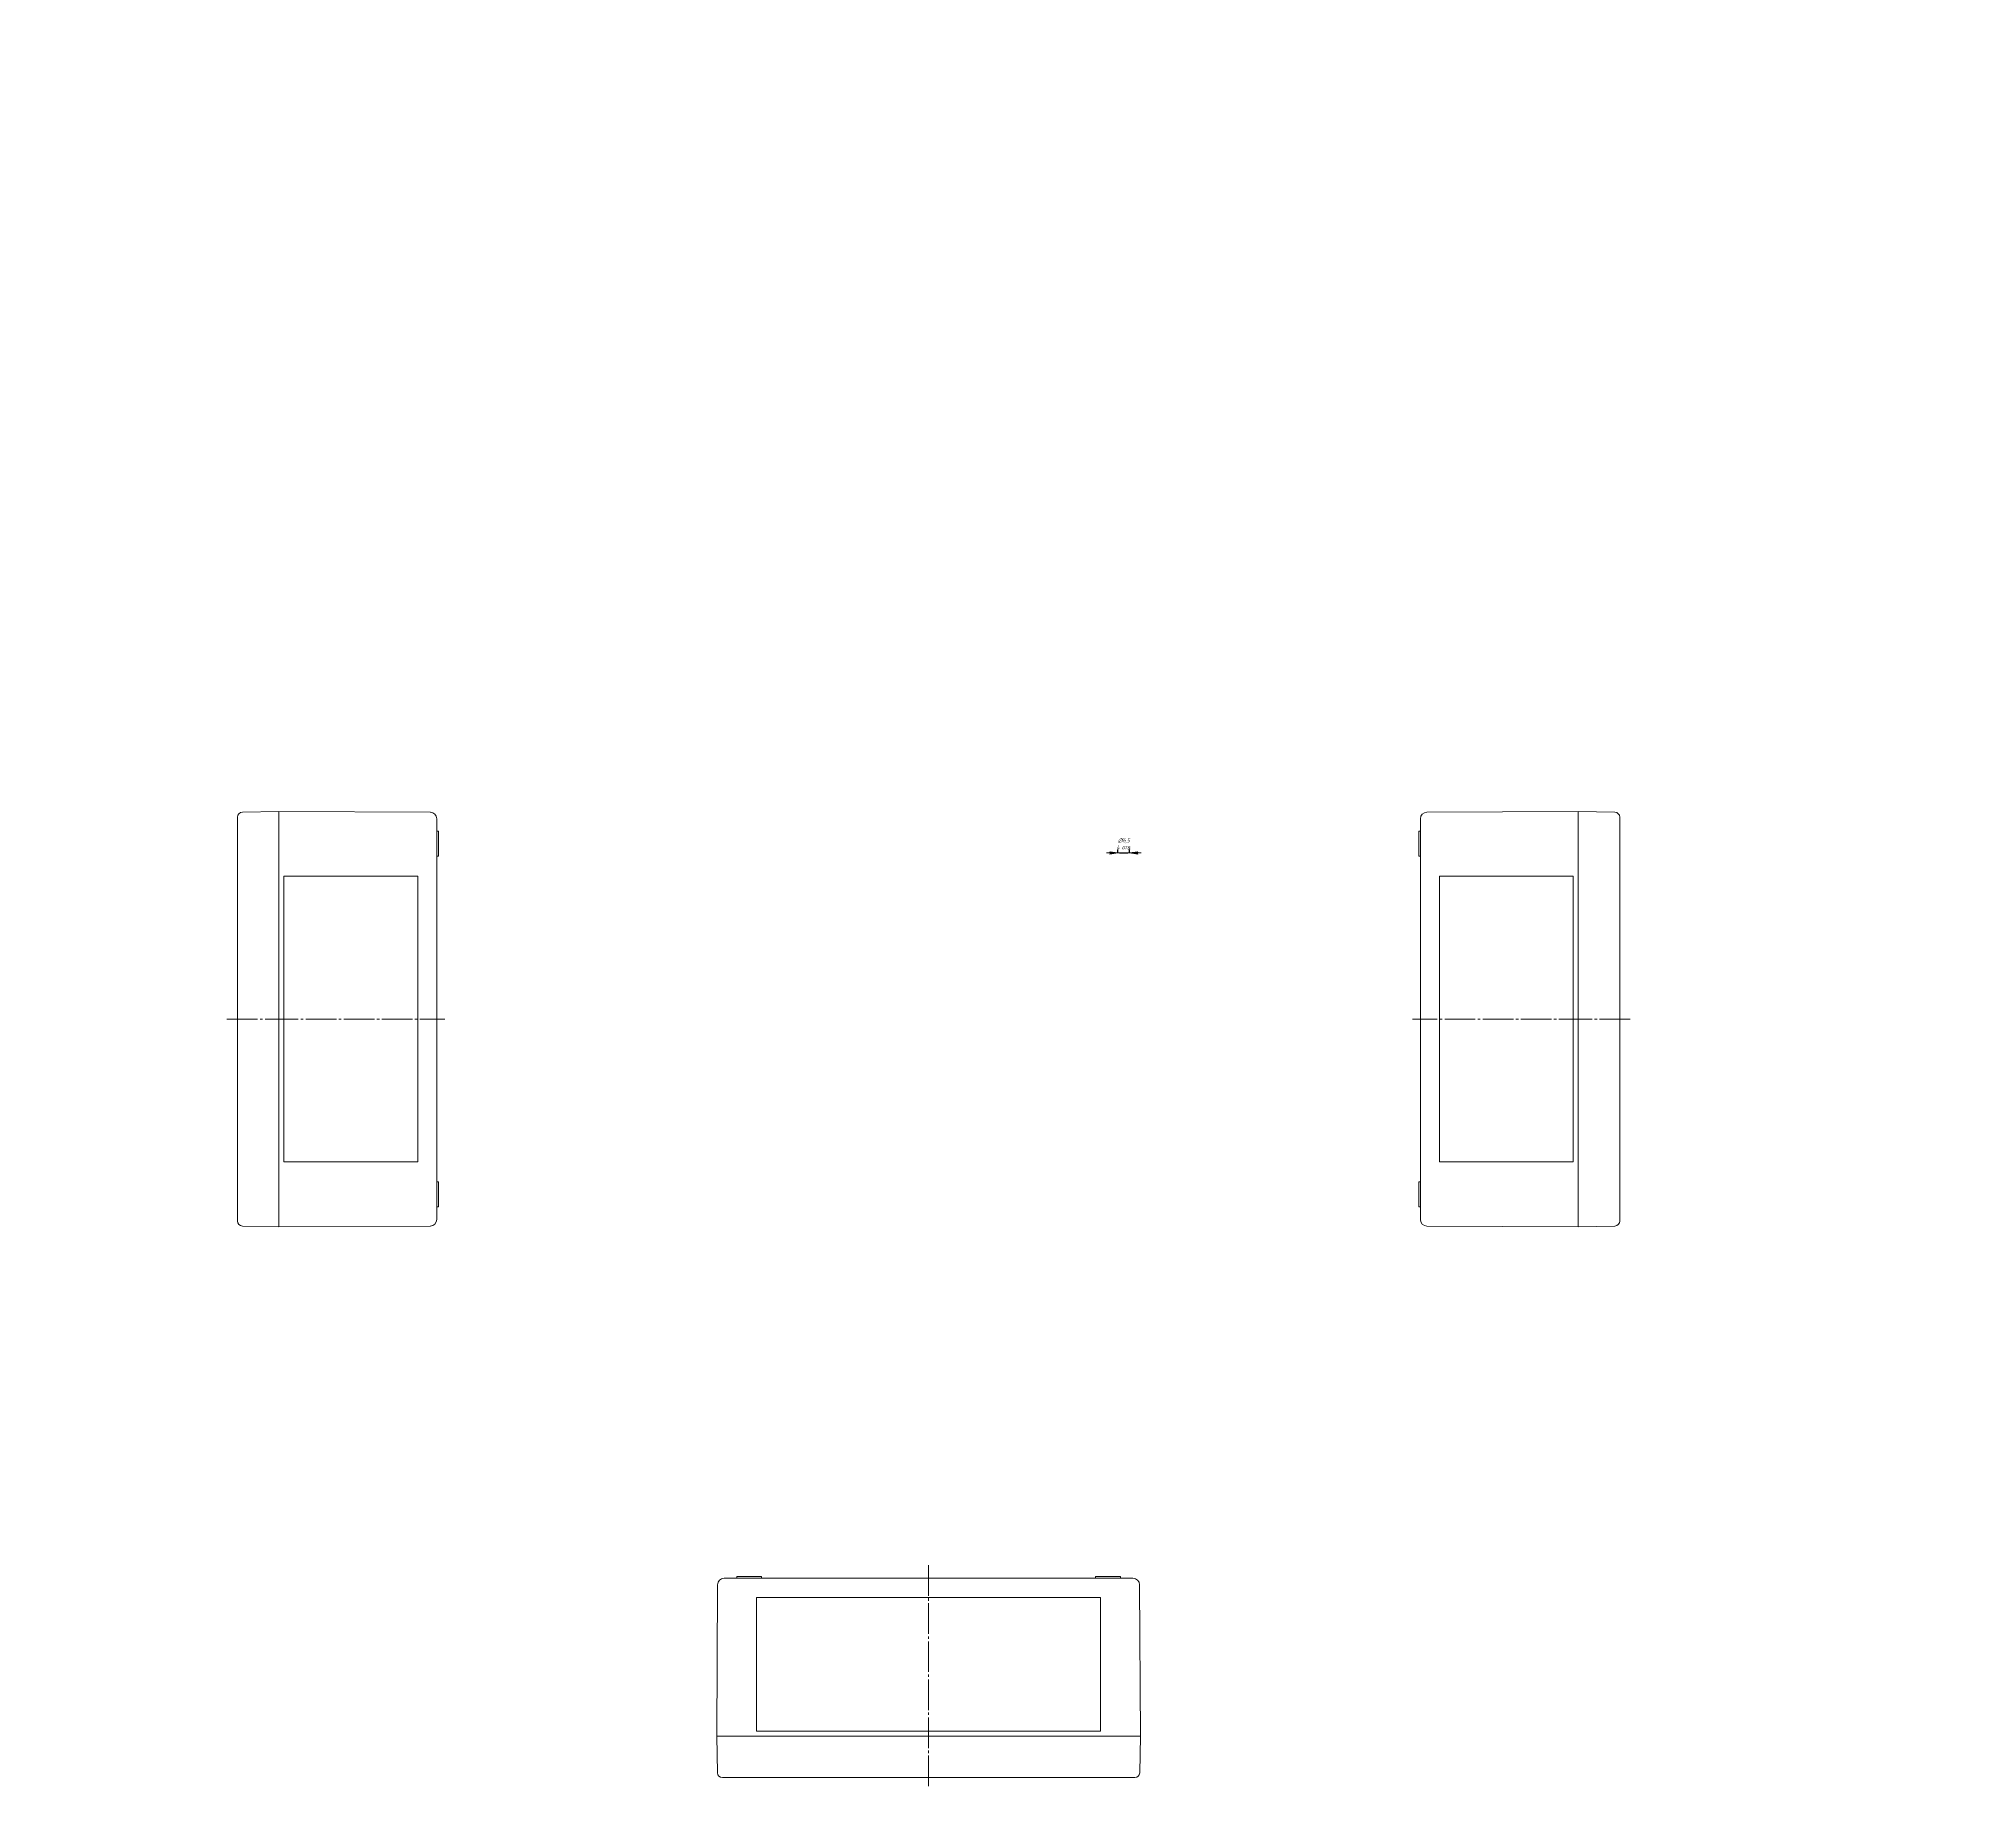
# Model space of a CAD drawing. Header units: millimetres. Extents: x -536 to 631, y -475 to 590.
import ezdxf

# ---------------------------------------------------------------- set-up
doc = ezdxf.new("R2010")
doc.units = ezdxf.units.MM
for name, pattern in [('K5LT_AUXILIARY', [0]), ('K5LT_AXLED', [22.909525, 18.409525, -1.5, 1.5, -1.5]), ('K5LT_THIN', [0])]:
    doc.linetypes.add(name, pattern=pattern)
doc.styles.add('KDIMTEXTSTYLE', font='GOST_AU.SHX', dxfattribs={"width": 0.96, "oblique": 15, "height": 5})
doc.dimstyles.new('KDIMSTYLE (1.00)', dxfattribs={"dimtxt": 5, "dimasz": 1, "dimexe": 2, "dimexo": 0, "dimgap": 1, "dimtad": 1, "dimtxsty": 'KDIMTEXTSTYLE', "dimsah": 1, "dimcen": 0, "dimdle": 1, "dimadec": 0, "dimazin": 0, "dimtfac": 0.667, "dimtmove": 0, "dimatfit": 3, "dimfxl": 1, "dimtvp": 1, "dimtolj": 1, "dimtzin": 0, "dimarcsym": 0})

# ---------------------------------------------------------------- blocks, each defined once
blk = doc.blocks.new('KDIMARROW_02')
blk.add_hatch(color=0).paths.add_polyline_path([(4.5, 0), (5, 0.7), (0, 0), (5, -0.7)])
at = {"color": 0, "linetype": 'K5LT_THIN', "lineweight": 18}
for p, q in [((0, 0), (-1, 0)), ((5, 0.7), (0, 0)), ((0, 0), (5, -0.7)), ((0, 0), (7, 0)), ((4.5, 0), (5, 0.7)), ((5, -0.7), (4.5, 0))]:
    blk.add_line(p, q, dxfattribs=at)
blk = doc.blocks.new('U11')
at = {"color": 7, "linetype": 'K5LT_THIN', "lineweight": 18}
for p, q in [((296, 120.5), (296, 113)), ((391, 125), (299.9, 124.5)), ((391, 125), (391, -125)), ((391, 125), (413, 124.5)), ((416, 121.5), (416, 0)), ((295, 113), (295, 98)), ((296, 113), (295, 113)), ((296, 98), (296, 113)), ((295, 98), (296, 98)), ((296, 98), (296, 0)), ((296, -102), (296, 0)), ((416, -121.6), (416, 0)), ((295, -113), (295, -98)), ((295, -98), (296, -98)), ((296, -120.6), (296, -102)), ((296, -113), (295, -113)), ((391, -125), (299.9, -124.6)), ((391, -125), (413, -124.6))]:
    blk.add_line(p, q, dxfattribs=at)
at = {"color": 232, "linetype": 'K5LT_AUXILIARY', "lineweight": 18, "true_color": 0xc52b79}
for p, q in [((307.5, 86), (307.5, 0)), ((307.5, 86), (388, 86)), ((388, 86), (388, -86)), ((307.5, -86), (307.5, 0)), ((307.5, -86), (388, -86))]:
    blk.add_line(p, q, dxfattribs=at)
at = {"color": 30, "linetype": 'K5LT_AXLED', "lineweight": 18, "true_color": 0xff8000}
for p, q in [((397.8, 0), (291.2, 0)), ((422.3, 0), (390.8, 0))]:
    blk.add_line(p, q, dxfattribs=at)
at = {"color": 7, "linetype": 'K5LT_THIN', "lineweight": 18}
for centre, radius, start, end in [((300, 120.5), 4, 90.4407, 180), ((413, 121.5), 3, 0, 88.8542), ((300, -120.6), 4, 180, 269.5914), ((413, -121.6), 3, 271.1458, 0)]:
    blk.add_arc(centre, radius, start, end, dxfattribs=at)
blk = doc.blocks.new('U12')
at = {"color": 7, "linetype": 'K5LT_THIN', "lineweight": 18}
for p, q in [((-123, -336.6), (-115.5, -336.6)), ((-115.5, -335.6), (-100.5, -335.6)), ((-115.5, -336.6), (-115.5, -335.6)), ((-100.5, -336.6), (-115.5, -336.6)), ((-100.5, -335.6), (-100.5, -336.6)), ((-100.5, -336.6), (-2.5, -336.6)), ((103.5, -336.6), (-21.5, -336.6)), ((115.5, -335.6), (100.5, -335.6)), ((100.5, -335.6), (100.5, -336.6)), ((123, -336.6), (103.5, -336.6)), ((115.5, -336.6), (115.5, -335.6)), ((-127.5, -431.6), (-127, -340.6)), ((127.5, -431.6), (127, -340.6)), ((-127.5, -431.6), (127.5, -431.6)), ((-127.5, -431.6), (-127.1, -453.7)), ((127.5, -431.6), (127.1, -453.7)), ((-124.1, -456.6), (-2.5, -456.6)), ((124.1, -456.6), (-21.5, -456.6))]:
    blk.add_line(p, q, dxfattribs=at)
at = {"color": 30, "linetype": 'K5LT_AXLED', "lineweight": 18, "true_color": 0xff8000}
blk.add_line((0, -461.7), (0, -328.7), dxfattribs=at)
at = {"color": 232, "linetype": 'K5LT_AUXILIARY', "lineweight": 18, "true_color": 0xc52b79}
for p, q in [((-103.5, -348.1), (-2.5, -348.1)), ((-103.5, -348.1), (-103.5, -428.6)), ((103.5, -348.1), (-21.5, -348.1)), ((103.5, -348.1), (103.5, -428.6)), ((103.5, -428.6), (-103.5, -428.6))]:
    blk.add_line(p, q, dxfattribs=at)
at = {"color": 7, "linetype": 'K5LT_THIN', "lineweight": 18}
for centre, radius, start, end in [((-123, -340.6), 4, 90, 179.5593), ((123, -340.6), 4, 0.4086, 90), ((-124.1, -453.6), 3, 181.1458, 270), ((124.1, -453.6), 3, 270, 358.8542)]:
    blk.add_arc(centre, radius, start, end, dxfattribs=at)
blk = doc.blocks.new('U17')
at = {"color": 7, "linetype": 'K5LT_THIN', "lineweight": 18}
for p, q in [((-416, 121.5), (-416, 0)), ((-391, 125), (-413, 124.5)), ((-391, 125), (-391, -125)), ((-391, 125), (-299.9, 124.5)), ((-296, 120.5), (-296, 113)), ((-296, 98), (-296, 113)), ((-296, 113), (-295, 113)), ((-295, 113), (-295, 98)), ((-296, 98), (-296, 0)), ((-295, 98), (-296, 98)), ((-416, -121.6), (-416, 0)), ((-296, -102), (-296, 0)), ((-295, -98), (-296, -98)), ((-296, -120.6), (-296, -102)), ((-295, -113), (-295, -98)), ((-296, -113), (-295, -113)), ((-391, -125), (-413, -124.6)), ((-391, -125), (-299.9, -124.6))]:
    blk.add_line(p, q, dxfattribs=at)
at = {"color": 232, "linetype": 'K5LT_AUXILIARY', "lineweight": 18, "true_color": 0xc52b79}
for p, q in [((-307.5, 86), (-388, 86)), ((-388, -86), (-388, 86)), ((-307.5, 86), (-307.5, 0)), ((-307.5, -86), (-307.5, 0)), ((-307.5, -86), (-388, -86))]:
    blk.add_line(p, q, dxfattribs=at)
at = {"color": 30, "linetype": 'K5LT_AXLED', "lineweight": 18, "true_color": 0xff8000}
for p, q in [((-422.3, 0), (-390.8, 0)), ((-397.8, 0), (-291.2, 0))]:
    blk.add_line(p, q, dxfattribs=at)
at = {"color": 7, "linetype": 'K5LT_THIN', "lineweight": 18}
for centre, radius, start, end in [((-413, 121.5), 3, 91.1458, 180), ((-300, 120.5), 4, 0, 89.5593), ((-413, -121.6), 3, 180, 268.8542), ((-300, -120.6), 4, 270.4086, 0)]:
    blk.add_arc(centre, radius, start, end, dxfattribs=at)

msp = doc.modelspace()

# ---------------------------------------------------------------- block references
for name in ['U17', 'U11', 'U12']:
    msp.add_blockref(name, (0, 0))

# ---------------------------------------------------------------- dimensions: what is measured, and where the dimension line sits
at = {"color": 7}
msp.add_linear_dim(base=(121, 100), p1=(114, 100), p2=(121, 100), text='\\H2.5;\\W0.965;\\Q15;∅\\H2.5;\\W0.965;\\Q15;\\Q15;6,5\\X\\H2.5;\\W0.965;\\Q15;\\Q15;4 отв.', dimstyle='KDIMSTYLE (1.00)', override={"dimexo": 0, "dimblk1": 'KDIMARROW_02', "dimblk2": 'KDIMARROW_02', "dimse1": 0, "dimse2": 0, "dimclrt": 7, "dimtolj": 1}, dxfattribs=at).render()

doc.saveas('drawing.dxf')
